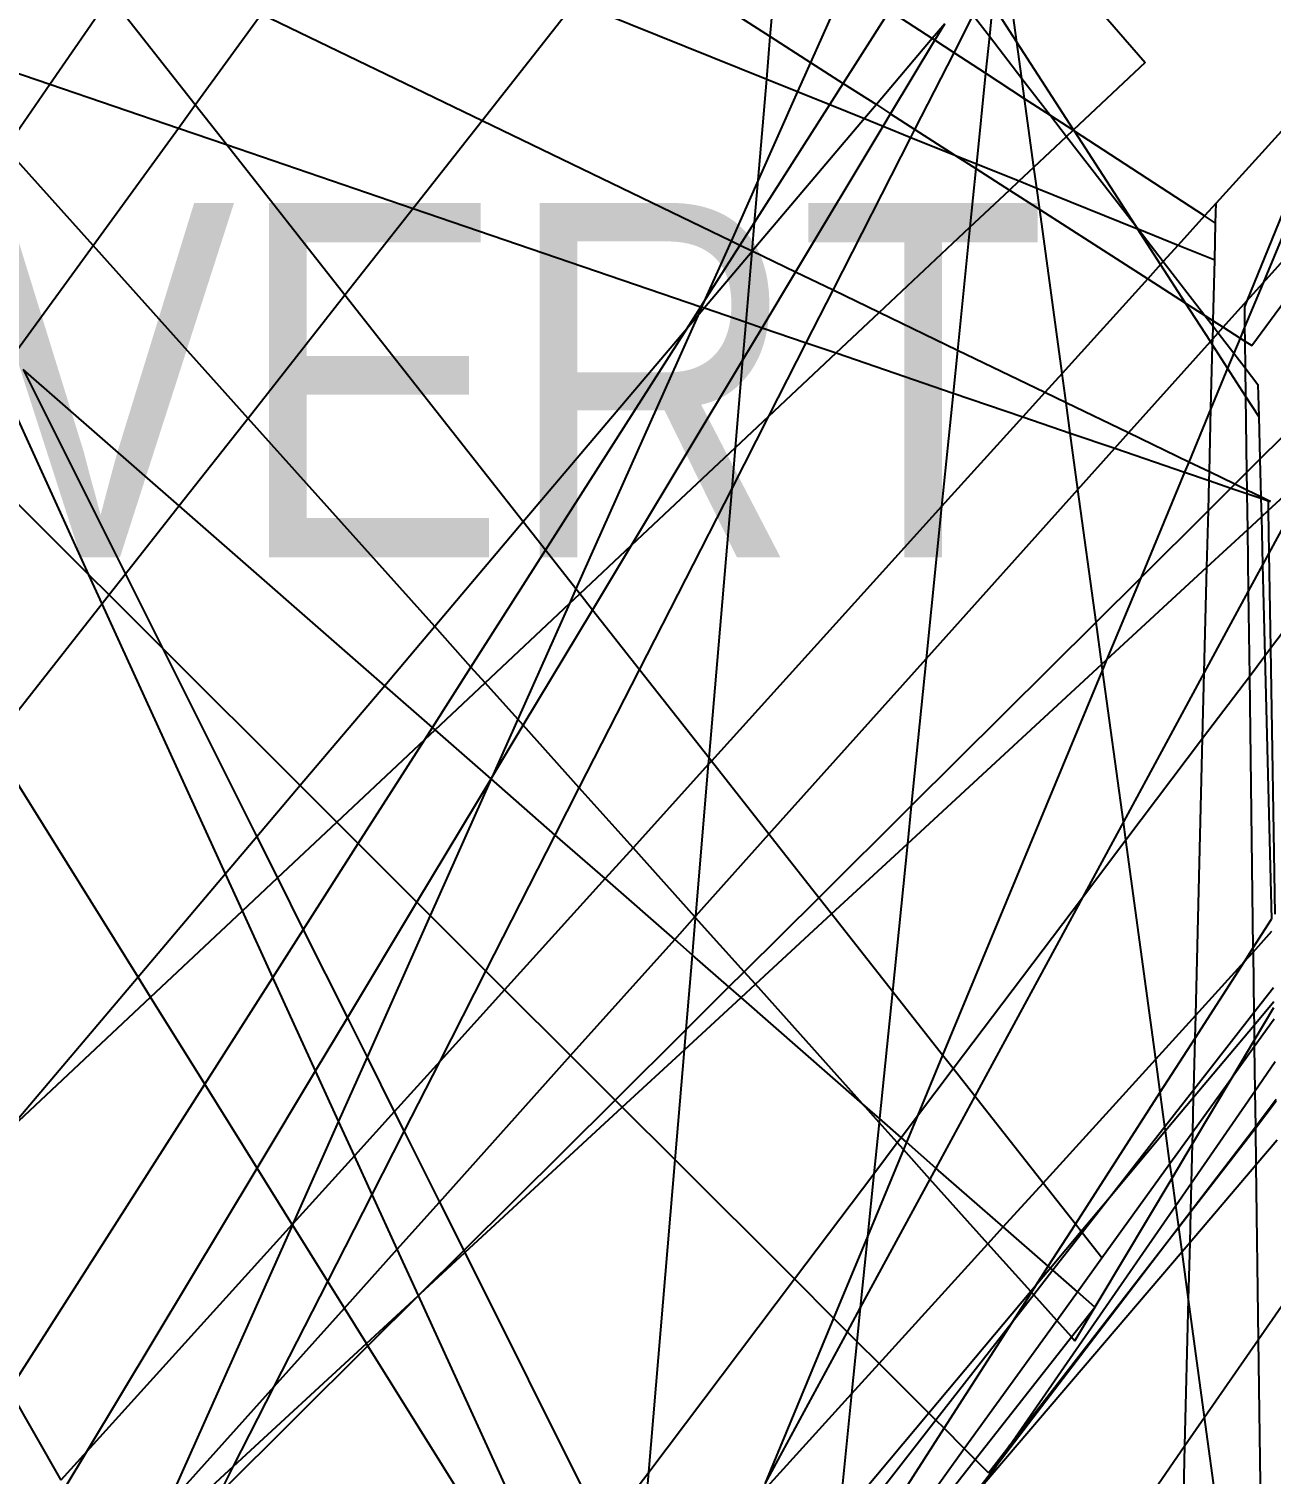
# Model space of a CAD drawing. Header units: metres. Extents: x 0 to 1324930, y 0 to 1631912.
# Drawn here: x 253736.79 to 253741.53, y 1630704.57 to 1630710.08 of the extents above; entities that cross this region are included whole.
import ezdxf
from ezdxf.enums import TextEntityAlignment as Align

# ---------------------------------------------------------------- set-up
doc = ezdxf.new("R2010")
doc.units = ezdxf.units.M
doc.header["$MEASUREMENT"] = 0
doc.layers.add('limites_parcelles', color=7, linetype='Continuous')
doc.layers.add('numero_lot', color=7, linetype='Continuous')
doc.styles.add('Arial Narrow2', font='ARIALN.TTF', dxfattribs={"height": 1.352178})

msp = doc.modelspace()

# ---------------------------------------------------------------- linework, layer by layer
at = {"layer": 'limites_parcelles'}
for p, q in [((253739.61497, 1630710.05492), (253739.6467, 1630710.42949)), ((253739.05229, 1630710.41596), (253739.61497, 1630710.05492)), ((253740.55617, 1630710.034), (253740.50994, 1630710.37254)), ((253740.6973, 1630710.35744), (253741.04548, 1630709.95573)), ((253739.90505, 1630710.26123), (253739.76898, 1630709.95609)), ((253736.86515, 1630709.87374), (253737.09528, 1630710.20775)), ((253737.42062, 1630709.79412), (253737.09528, 1630710.20775)), ((253738.87189, 1630710.18669), (253738.51511, 1630709.73325)), ((253738.87189, 1630710.18669), (253739.60121, 1630709.89252)), ((253739.89359, 1630709.87614), (253740.07056, 1630710.15344)), ((253740.23331, 1630710.04744), (253740.07056, 1630710.15344)), ((253740.46341, 1630710.17755), (253740.45109, 1630710.05624)), ((253740.55617, 1630710.034), (253740.46341, 1630710.17755)), ((253737.42062, 1630709.79412), (253737.67221, 1630710.14013)), ((253738.51511, 1630709.73325), (253737.67221, 1630710.14013)), ((253740.28104, 1630710.10385), (253740.23331, 1630710.04744)), ((253740.24325, 1630710.04097), (253740.28104, 1630710.10385)), ((253740.31654, 1630709.99323), (253740.38941, 1630710.13616)), ((253740.38941, 1630710.13616), (253740.45109, 1630710.05624)), ((253736.307, 1630710.06459), (253736.86515, 1630709.87374)), ((253739.60121, 1630709.89252), (253739.61497, 1630710.05492)), ((253739.61497, 1630710.05492), (253739.76898, 1630709.95609)), ((253740.23331, 1630710.04744), (253740.01981, 1630709.79515)), ((253740.07443, 1630709.7601), (253740.24325, 1630710.04097)), ((253740.24325, 1630710.04097), (253740.23331, 1630710.04744)), ((253740.31654, 1630709.99323), (253740.24325, 1630710.04097)), ((253740.45109, 1630710.05624), (253740.43675, 1630709.91494)), ((253740.45109, 1630710.05624), (253740.57508, 1630709.89559)), ((253741.88001, 1630710.04183), (253741.4958, 1630709.11568)), ((253740.16729, 1630709.70051), (253740.31654, 1630709.99323)), ((253740.43675, 1630709.91494), (253740.31654, 1630709.99323)), ((253740.57508, 1630709.89559), (253740.55617, 1630710.034)), ((253740.77249, 1630709.69926), (253740.55617, 1630710.034)), ((253739.76898, 1630709.95609), (253739.71938, 1630709.84485)), ((253739.76898, 1630709.95609), (253739.89359, 1630709.87614)), ((253741.04548, 1630709.95573), (253740.77249, 1630709.69926)), ((253741.80342, 1630709.95718), (253741.31645, 1630709.41897)), ((253741.80342, 1630709.95718), (253741.43392, 1630709.04663)), ((253741.45233, 1630708.87596), (253742.23289, 1630709.93828)), ((253741.4958, 1630709.11568), (253742.23289, 1630709.93828)), ((253736.69697, 1630709.62965), (253736.86515, 1630709.87374)), ((253736.86515, 1630709.87374), (253737.35638, 1630709.70578)), ((253739.56851, 1630709.50653), (253739.60121, 1630709.89252)), ((253739.60121, 1630709.89252), (253739.71938, 1630709.84485)), ((253739.84206, 1630709.79537), (253739.89359, 1630709.87614)), ((253739.89359, 1630709.87614), (253740.01981, 1630709.79515)), ((253740.43675, 1630709.91494), (253740.4017, 1630709.56965)), ((253740.58568, 1630709.81795), (253740.43675, 1630709.91494)), ((253740.58568, 1630709.81795), (253740.57508, 1630709.89559)), ((253740.57508, 1630709.89559), (253740.68484, 1630709.75336)), ((253739.71938, 1630709.84485), (253739.56851, 1630709.50653)), ((253739.71938, 1630709.84485), (253739.84206, 1630709.79537)), ((253740.62129, 1630709.55721), (253740.58568, 1630709.81795)), ((253740.68484, 1630709.75336), (253740.58568, 1630709.81795)), ((253737.35638, 1630709.70578), (253737.42062, 1630709.79412)), ((253737.5393, 1630709.64323), (253737.42062, 1630709.79412)), ((253739.55485, 1630709.34531), (253739.84206, 1630709.79537)), ((253739.84206, 1630709.79537), (253739.97471, 1630709.74187)), ((253740.01981, 1630709.79515), (253739.97471, 1630709.74187)), ((253740.01981, 1630709.79515), (253740.07443, 1630709.7601)), ((253740.04616, 1630709.71305), (253740.07443, 1630709.7601)), ((253740.07443, 1630709.7601), (253740.16729, 1630709.70051)), ((253737.03052, 1630709.25762), (253737.35638, 1630709.70578)), ((253737.35638, 1630709.70578), (253737.5393, 1630709.64323)), ((253738.51511, 1630709.73325), (253738.25243, 1630709.3994)), ((253739.46512, 1630709.27467), (253738.51511, 1630709.73325)), ((253739.97471, 1630709.74187), (253739.54622, 1630709.23552)), ((253739.71127, 1630709.15586), (253740.04616, 1630709.71305)), ((253739.97471, 1630709.74187), (253740.04616, 1630709.71305)), ((253740.04616, 1630709.71305), (253740.15193, 1630709.67039)), ((253740.68484, 1630709.75336), (253740.74589, 1630709.67427)), ((253740.77062, 1630709.6975), (253740.68484, 1630709.75336)), ((253739.85437, 1630709.08678), (253740.15193, 1630709.67039)), ((253740.15193, 1630709.67039), (253740.16729, 1630709.70051)), ((253740.15193, 1630709.67039), (253740.31972, 1630709.60271)), ((253740.16729, 1630709.70051), (253740.31972, 1630709.60271)), ((253740.62129, 1630709.55721), (253740.74589, 1630709.67427)), ((253740.74589, 1630709.67427), (253740.77062, 1630709.6975)), ((253740.74589, 1630709.67427), (253741.00871, 1630709.33372)), ((253740.77062, 1630709.6975), (253740.77249, 1630709.69926)), ((253740.77582, 1630709.69411), (253740.77062, 1630709.6975)), ((253740.77582, 1630709.69411), (253740.77249, 1630709.69926)), ((253741.00871, 1630709.33372), (253740.77582, 1630709.69411)), ((253741.27263, 1630709.37055), (253740.77582, 1630709.69411)), ((253737.03052, 1630709.25762), (253736.69697, 1630709.62965)), ((253737.99172, 1630709.06805), (253737.5393, 1630709.64323)), ((253737.5393, 1630709.64323), (253738.25243, 1630709.3994)), ((253740.31972, 1630709.60271), (253740.39983, 1630709.5513)), ((253740.31972, 1630709.60271), (253740.4017, 1630709.56965)), ((253740.39983, 1630709.5513), (253740.37715, 1630709.32786)), ((253740.4017, 1630709.56965), (253740.39983, 1630709.5513)), ((253740.39983, 1630709.5513), (253740.52768, 1630709.46927)), ((253740.4017, 1630709.56965), (253740.56458, 1630709.50394)), ((253740.56458, 1630709.50394), (253740.62129, 1630709.55721)), ((253740.63229, 1630709.47663), (253740.62129, 1630709.55721)), ((253739.56851, 1630709.50653), (253739.46512, 1630709.27467)), ((253739.55485, 1630709.34531), (253739.56851, 1630709.50653)), ((253740.52768, 1630709.46927), (253740.56458, 1630709.50394)), ((253740.56458, 1630709.50394), (253740.63229, 1630709.47663)), ((253740.37715, 1630709.32786), (253740.52768, 1630709.46927)), ((253740.52768, 1630709.46927), (253740.64344, 1630709.39499)), ((253740.64344, 1630709.39499), (253740.63229, 1630709.47663)), ((253740.63229, 1630709.47663), (253741.0165, 1630709.32166)), ((253741.52419, 1630707.72064), (253742.85403, 1630709.48185)), ((253738.25243, 1630709.3994), (253737.99172, 1630709.06805)), ((253738.25243, 1630709.3994), (253739.34991, 1630709.02415)), ((253740.72886, 1630708.76956), (253740.64344, 1630709.39499)), ((253740.64344, 1630709.39499), (253741.05551, 1630709.13058)), ((253741.31645, 1630709.41897), (253741.27263, 1630709.37055)), ((253741.31455, 1630709.34325), (253741.31645, 1630709.41897)), ((253739.49926, 1630709.25819), (253739.55485, 1630709.34531)), ((253739.54558, 1630709.23584), (253739.55485, 1630709.34531)), ((253740.03019, 1630709.00191), (253740.37715, 1630709.32786)), ((253740.37715, 1630709.32786), (253740.3294, 1630708.85748)), ((253741.0165, 1630709.32166), (253741.00871, 1630709.33372)), ((253741.00871, 1630709.33372), (253741.0187, 1630709.32078)), ((253741.10479, 1630709.18505), (253741.0165, 1630709.32166)), ((253741.0165, 1630709.32166), (253741.0187, 1630709.32078)), ((253741.0187, 1630709.32078), (253741.11487, 1630709.19618)), ((253741.0187, 1630709.32078), (253741.17175, 1630709.25905)), ((253741.27263, 1630709.37055), (253741.17175, 1630709.25905)), ((253741.31455, 1630709.34325), (253741.27263, 1630709.37055)), ((253741.31103, 1630709.20287), (253741.31455, 1630709.34325)), ((253739.46512, 1630709.27467), (253739.36151, 1630709.04234)), ((253739.49926, 1630709.25819), (253739.46512, 1630709.27467)), ((253736.73213, 1630708.84724), (253737.03052, 1630709.25762)), ((253737.6219, 1630708.59804), (253737.03052, 1630709.25762)), ((253739.36151, 1630709.04234), (253739.49926, 1630709.25819)), ((253739.54548, 1630709.23464), (253739.36343, 1630709.01952)), ((253739.54558, 1630709.23584), (253739.49926, 1630709.25819)), ((253739.52264, 1630708.96508), (253739.54548, 1630709.23464)), ((253739.54548, 1630709.23464), (253739.54558, 1630709.23584)), ((253739.54622, 1630709.23552), (253739.54548, 1630709.23464)), ((253739.54622, 1630709.23552), (253739.54558, 1630709.23584)), ((253739.71127, 1630709.15586), (253739.54622, 1630709.23552)), ((253741.17175, 1630709.25905), (253741.11487, 1630709.19618)), ((253741.17175, 1630709.25905), (253741.31103, 1630709.20287)), ((253739.584, 1630708.94411), (253739.71127, 1630709.15586)), ((253739.85437, 1630709.08678), (253739.71127, 1630709.15586)), ((253741.10479, 1630709.18505), (253741.05551, 1630709.13058)), ((253741.11487, 1630709.19618), (253741.10479, 1630709.18505)), ((253741.19983, 1630709.03799), (253741.10479, 1630709.18505)), ((253741.11487, 1630709.19618), (253741.27338, 1630708.99079)), ((253741.30519, 1630708.97038), (253741.31103, 1630709.20287)), ((253741.05551, 1630709.13058), (253740.72886, 1630708.76956)), ((253741.05551, 1630709.13058), (253741.19983, 1630709.03799)), ((253741.4958, 1630709.11568), (253741.4255, 1630708.94622)), ((253741.43392, 1630709.04663), (253741.4958, 1630709.11568)), ((253737.99172, 1630709.06805), (253737.6219, 1630708.59804)), ((253738.67229, 1630708.20279), (253737.99172, 1630709.06805)), ((253739.34991, 1630709.02415), (253739.36151, 1630709.04234)), ((253739.36151, 1630709.04234), (253739.35294, 1630709.02311)), ((253739.75229, 1630708.88656), (253739.85437, 1630709.08678)), ((253740.03019, 1630709.00191), (253739.85437, 1630709.08678)), ((253741.34355, 1630708.94577), (253741.43392, 1630709.04663)), ((253741.43392, 1630709.04663), (253741.42446, 1630709.02332)), ((253739.33787, 1630708.98931), (253738.87322, 1630707.94733)), ((253739.29642, 1630708.94033), (253739.34991, 1630709.02415)), ((253739.33787, 1630708.98931), (253739.29642, 1630708.94033)), ((253739.35294, 1630709.02311), (253739.33787, 1630708.98931)), ((253739.36343, 1630709.01952), (253739.33787, 1630708.98931)), ((253739.34991, 1630709.02415), (253739.35294, 1630709.02311)), ((253739.35294, 1630709.02311), (253739.36343, 1630709.01952)), ((253739.36343, 1630709.01952), (253739.52264, 1630708.96508)), ((253739.86602, 1630708.84767), (253740.03019, 1630709.00191)), ((253740.3294, 1630708.85748), (253740.03019, 1630709.00191)), ((253741.29467, 1630708.89122), (253741.19983, 1630709.03799)), ((253741.19983, 1630709.03799), (253741.27338, 1630708.99079)), ((253741.27338, 1630708.99079), (253741.30468, 1630708.95023)), ((253741.27338, 1630708.99079), (253741.30519, 1630708.97038)), ((253741.42446, 1630709.02332), (253741.4255, 1630708.94622)), ((253739.29642, 1630708.94033), (253738.67229, 1630708.20279)), ((253738.75702, 1630708.09506), (253739.29642, 1630708.94033)), ((253739.51051, 1630708.82183), (253739.52264, 1630708.96508)), ((253739.51051, 1630708.82183), (253739.584, 1630708.94411)), ((253739.52264, 1630708.96508), (253739.584, 1630708.94411)), ((253739.584, 1630708.94411), (253739.75229, 1630708.88656)), ((253741.30345, 1630708.90102), (253741.30468, 1630708.95023)), ((253741.30468, 1630708.95023), (253741.30519, 1630708.97038)), ((253741.30468, 1630708.95023), (253741.32452, 1630708.92453)), ((253741.30519, 1630708.97038), (253741.34355, 1630708.94577)), ((253741.32452, 1630708.92453), (253741.34355, 1630708.94577)), ((253741.34355, 1630708.94577), (253741.40812, 1630708.90433)), ((253741.4255, 1630708.94622), (253741.40812, 1630708.90433)), ((253741.4255, 1630708.94622), (253741.42621, 1630708.89272)), ((253741.48361, 1630708.44191), (253741.9776, 1630708.93274)), ((253739.60966, 1630708.60684), (253739.75229, 1630708.88656)), ((253739.75229, 1630708.88656), (253739.86602, 1630708.84767)), ((253740.98212, 1630708.54241), (253741.29467, 1630708.89122)), ((253741.29467, 1630708.89122), (253741.30345, 1630708.90102)), ((253741.30288, 1630708.87851), (253741.29467, 1630708.89122)), ((253741.2968, 1630708.63599), (253741.30288, 1630708.87851)), ((253741.30288, 1630708.87851), (253741.30345, 1630708.90102)), ((253741.36045, 1630708.78943), (253741.30288, 1630708.87851)), ((253741.30345, 1630708.90102), (253741.32452, 1630708.92453)), ((253741.32452, 1630708.92453), (253741.38434, 1630708.84701)), ((253741.40812, 1630708.90433), (253741.38434, 1630708.84701)), ((253741.40812, 1630708.90433), (253741.42621, 1630708.89272)), ((253741.42621, 1630708.89272), (253741.42757, 1630708.791)), ((253741.42621, 1630708.89272), (253741.45233, 1630708.87596)), ((253739.08509, 1630708.11403), (253739.51051, 1630708.82183)), ((253739.48214, 1630708.48704), (253739.51051, 1630708.82183)), ((253739.60966, 1630708.60684), (253739.86602, 1630708.84767)), ((253739.86602, 1630708.84767), (253740.31289, 1630708.69488)), ((253740.3294, 1630708.85748), (253740.31289, 1630708.69488)), ((253740.6628, 1630708.69655), (253740.3294, 1630708.85748)), ((253741.38434, 1630708.84701), (253741.36045, 1630708.78943)), ((253741.38434, 1630708.84701), (253741.42757, 1630708.791)), ((253736.76328, 1630708.78498), (253737.15413, 1630708.00354)), ((253737.35899, 1630708.26389), (253736.76328, 1630708.78498)), ((253740.72886, 1630708.76956), (253740.6628, 1630708.69655)), ((253740.74419, 1630708.65726), (253740.72886, 1630708.76956)), ((253741.36045, 1630708.78943), (253741.2968, 1630708.63599)), ((253741.42901, 1630708.68333), (253741.36045, 1630708.78943)), ((253741.42757, 1630708.791), (253741.42901, 1630708.68333)), ((253741.42757, 1630708.791), (253741.47629, 1630708.72788)), ((253737.01402, 1630708.00168), (253736.66781, 1630708.75878)), ((253741.47629, 1630708.72788), (253741.47943, 1630708.60532)), ((253740.31289, 1630708.69488), (253740.26886, 1630708.26116)), ((253740.31289, 1630708.69488), (253740.57897, 1630708.6039)), ((253740.6628, 1630708.69655), (253740.57897, 1630708.6039)), ((253740.74419, 1630708.65726), (253740.6628, 1630708.69655)), ((253740.75993, 1630708.54203), (253740.74419, 1630708.65726)), ((253740.98212, 1630708.54241), (253740.74419, 1630708.65726)), ((253741.42901, 1630708.68333), (253741.43292, 1630708.39154)), ((253741.47943, 1630708.60532), (253741.42901, 1630708.68333)), ((253739.46891, 1630708.33077), (253739.60966, 1630708.60684)), ((253739.48214, 1630708.48704), (253739.60966, 1630708.60684)), ((253740.57897, 1630708.6039), (253740.26886, 1630708.26116)), ((253740.57897, 1630708.6039), (253740.75993, 1630708.54203)), ((253741.2968, 1630708.63599), (253741.21195, 1630708.43147)), ((253741.29071, 1630708.39345), (253741.2968, 1630708.63599)), ((253741.47943, 1630708.60532), (253741.48361, 1630708.44191)), ((253737.6219, 1630708.59804), (253737.35899, 1630708.26389)), ((253738.33434, 1630707.80345), (253737.6219, 1630708.59804)), ((253737.01402, 1630708.00168), (253736.49438, 1630708.52026)), ((253740.78927, 1630708.32719), (253740.75993, 1630708.54203)), ((253740.75993, 1630708.54203), (253740.92975, 1630708.48396)), ((253740.92975, 1630708.48396), (253740.98212, 1630708.54241)), ((253741.21195, 1630708.43147), (253740.98212, 1630708.54241)), ((253739.08509, 1630708.11403), (253739.48214, 1630708.48704)), ((253739.46891, 1630708.33077), (253739.48214, 1630708.48704)), ((253740.78927, 1630708.32719), (253740.92975, 1630708.48396)), ((253740.92975, 1630708.48396), (253741.19597, 1630708.39294)), ((253741.43292, 1630708.39154), (253741.48361, 1630708.44191)), ((253741.48361, 1630708.44191), (253741.48728, 1630708.29856)), ((253741.19597, 1630708.39294), (253741.02881, 1630707.99002)), ((253741.21195, 1630708.43147), (253741.19597, 1630708.39294)), ((253741.19597, 1630708.39294), (253741.28989, 1630708.36082)), ((253741.29071, 1630708.39345), (253741.21195, 1630708.43147)), ((253741.28989, 1630708.36082), (253741.29071, 1630708.39345)), ((253741.38771, 1630708.34662), (253741.29071, 1630708.39345)), ((253741.38771, 1630708.34662), (253741.43292, 1630708.39154)), ((253741.43292, 1630708.39154), (253741.43382, 1630708.32437)), ((253741.51544, 1630708.24596), (253741.69588, 1630708.41256)), ((253741.69588, 1630708.41256), (253741.51813, 1630708.08435)), ((253739.11602, 1630707.63865), (253739.46891, 1630708.33077)), ((253739.38166, 1630707.30092), (253739.46891, 1630708.33077)), ((253740.20993, 1630707.68064), (253740.78927, 1630708.32719)), ((253740.85844, 1630707.82073), (253740.78927, 1630708.32719)), ((253741.28702, 1630708.24657), (253741.28989, 1630708.36082)), ((253741.28702, 1630708.24657), (253741.3733, 1630708.3323)), ((253741.28989, 1630708.36082), (253741.3733, 1630708.3323)), ((253741.3733, 1630708.3323), (253741.38771, 1630708.34662)), ((253741.3733, 1630708.3323), (253741.43399, 1630708.31155)), ((253741.43382, 1630708.32437), (253741.38771, 1630708.34662)), ((253741.43382, 1630708.32437), (253741.43399, 1630708.31155)), ((253741.48728, 1630708.29856), (253741.43382, 1630708.32437)), ((253741.43399, 1630708.31155), (253741.43585, 1630708.17248)), ((253741.43399, 1630708.31155), (253741.48741, 1630708.29328)), ((253741.48728, 1630708.29856), (253741.48741, 1630708.29328)), ((253741.51478, 1630708.28529), (253741.48728, 1630708.29856)), ((253741.48741, 1630708.29328), (253741.48924, 1630708.22178)), ((253741.48741, 1630708.29328), (253741.5148, 1630708.28392)), ((253741.51478, 1630708.28529), (253741.5148, 1630708.28392)), ((253741.52445, 1630708.28062), (253741.51478, 1630708.28529)), ((253741.5148, 1630708.28392), (253741.52445, 1630708.28062)), ((253741.5148, 1630708.28392), (253741.51544, 1630708.24596)), ((253737.35899, 1630708.26389), (253737.15413, 1630708.00354)), ((253738.14337, 1630707.57778), (253737.35899, 1630708.26389)), ((253740.26886, 1630708.26116), (253739.3902, 1630707.29006)), ((253740.26886, 1630708.26116), (253740.20993, 1630707.68064)), ((253741.02881, 1630707.99002), (253741.28702, 1630708.24657)), ((253741.28159, 1630708.03005), (253741.28702, 1630708.24657)), ((253741.43585, 1630708.17248), (253741.48924, 1630708.22178)), ((253741.48924, 1630708.22178), (253741.51544, 1630708.24596)), ((253741.48924, 1630708.22178), (253741.4939, 1630708.03962)), ((253741.51544, 1630708.24596), (253741.51813, 1630708.08435)), ((253738.67229, 1630708.20279), (253738.33434, 1630707.80345)), ((253738.75702, 1630708.09506), (253738.67229, 1630708.20279)), ((253741.28159, 1630708.03005), (253741.43585, 1630708.17248)), ((253741.43585, 1630708.17248), (253741.43898, 1630707.93821)), ((253738.88785, 1630707.92873), (253739.08509, 1630708.11403)), ((253738.93653, 1630707.86684), (253739.08509, 1630708.11403)), ((253738.47256, 1630707.6493), (253738.75702, 1630708.09506)), ((253738.87322, 1630707.94733), (253738.75702, 1630708.09506)), ((253741.51813, 1630708.08435), (253741.4939, 1630708.03962)), ((253741.51813, 1630708.08435), (253741.52419, 1630707.72064)), ((253737.06498, 1630707.89023), (253737.01402, 1630708.00168)), ((253737.09169, 1630707.92417), (253737.01402, 1630708.00168)), ((253737.15413, 1630708.00354), (253737.09169, 1630707.92417)), ((253737.15413, 1630708.00354), (253737.29562, 1630707.72066)), ((253740.89882, 1630707.67666), (253741.28159, 1630708.03005)), ((253741.27152, 1630707.62899), (253741.28159, 1630708.03005)), ((253741.4939, 1630708.03962), (253741.43898, 1630707.93821)), ((253741.4939, 1630708.03962), (253741.50279, 1630707.6923)), ((253738.87322, 1630707.94733), (253738.84839, 1630707.89165)), ((253738.88785, 1630707.92873), (253738.87322, 1630707.94733)), ((253740.85844, 1630707.82073), (253741.02881, 1630707.99002)), ((253741.02881, 1630707.99002), (253740.89882, 1630707.67666)), ((253737.06498, 1630707.89023), (253736.64616, 1630707.35794)), ((253737.09169, 1630707.92417), (253737.06498, 1630707.89023)), ((253737.53605, 1630706.86011), (253737.06498, 1630707.89023)), ((253737.29562, 1630707.72066), (253737.09169, 1630707.92417)), ((253738.52644, 1630707.5892), (253738.84839, 1630707.89165)), ((253738.84839, 1630707.89165), (253738.65138, 1630707.44985)), ((253738.84839, 1630707.89165), (253738.88785, 1630707.92873)), ((253738.93653, 1630707.86684), (253738.88785, 1630707.92873)), ((253741.43898, 1630707.93821), (253741.27152, 1630707.62899)), ((253741.43898, 1630707.93821), (253741.44333, 1630707.61354)), ((253738.67205, 1630707.4268), (253738.93653, 1630707.86684)), ((253739.11602, 1630707.63865), (253738.93653, 1630707.86684)), ((253738.33434, 1630707.80345), (253738.14337, 1630707.57778)), ((253738.47256, 1630707.6493), (253738.33434, 1630707.80345)), ((253740.15299, 1630707.11978), (253740.85844, 1630707.82073)), ((253740.88043, 1630707.65968), (253740.85844, 1630707.82073)), ((253737.29562, 1630707.72066), (253737.65546, 1630707.00122)), ((253737.82078, 1630707.19657), (253737.29562, 1630707.72066)), ((253741.50279, 1630707.6923), (253741.52419, 1630707.72064)), ((253741.52419, 1630707.72064), (253741.5411, 1630706.70625)), ((253739.60979, 1630707.01088), (253740.20993, 1630707.68064)), ((253740.20993, 1630707.68064), (253740.15299, 1630707.11978)), ((253740.88043, 1630707.65968), (253740.89882, 1630707.67666)), ((253740.89882, 1630707.67666), (253740.88324, 1630707.63911)), ((253741.44333, 1630707.61354), (253741.50279, 1630707.6923)), ((253741.50279, 1630707.6923), (253741.52853, 1630706.68673)), ((253738.32534, 1630707.4186), (253738.47256, 1630707.6493)), ((253738.52644, 1630707.5892), (253738.47256, 1630707.6493)), ((253738.88621, 1630707.18794), (253739.11602, 1630707.63865)), ((253739.38166, 1630707.30092), (253739.11602, 1630707.63865)), ((253740.13824, 1630706.97444), (253740.88043, 1630707.65968)), ((253740.88324, 1630707.63911), (253740.27288, 1630706.16784)), ((253740.88324, 1630707.63911), (253740.88043, 1630707.65968)), ((253740.96254, 1630707.05847), (253740.88324, 1630707.63911)), ((253741.27152, 1630707.62899), (253740.96254, 1630707.05847)), ((253741.26521, 1630707.37764), (253741.27152, 1630707.62899)), ((253741.26521, 1630707.37764), (253741.44333, 1630707.61354)), ((253741.44333, 1630707.61354), (253741.45721, 1630706.57593)), ((253738.14337, 1630707.57778), (253737.82078, 1630707.19657)), ((253738.32534, 1630707.4186), (253738.14337, 1630707.57778)), ((253738.33545, 1630707.40976), (253738.52644, 1630707.5892)), ((253738.65138, 1630707.44985), (253738.52644, 1630707.5892)), ((253738.65138, 1630707.44985), (253738.55212, 1630707.22726)), ((253738.67205, 1630707.4268), (253738.65138, 1630707.44985)), ((253738.29613, 1630707.37282), (253738.32534, 1630707.4186)), ((253738.29613, 1630707.37282), (253738.33545, 1630707.40976)), ((253738.33545, 1630707.40976), (253738.32534, 1630707.4186)), ((253738.54935, 1630707.22266), (253738.33545, 1630707.40976)), ((253738.55212, 1630707.22726), (253738.67205, 1630707.4268)), ((253738.88621, 1630707.18794), (253738.67205, 1630707.4268)), ((253737.20238, 1630706.46582), (253736.64616, 1630707.35794)), ((253737.9603, 1630707.05733), (253738.29613, 1630707.37282)), ((253738.04247, 1630706.97533), (253738.29613, 1630707.37282)), ((253740.97198, 1630706.98931), (253741.26521, 1630707.37764)), ((253741.23867, 1630706.32067), (253741.26521, 1630707.37764)), ((253739.37976, 1630707.27852), (253739.09107, 1630706.95945)), ((253739.3307, 1630706.69942), (253739.37976, 1630707.27852)), ((253739.37976, 1630707.27852), (253739.38166, 1630707.30092)), ((253739.3902, 1630707.29006), (253739.37976, 1630707.27852)), ((253739.3902, 1630707.29006), (253739.38166, 1630707.30092)), ((253739.60979, 1630707.01088), (253739.3902, 1630707.29006)), ((253738.26639, 1630706.75186), (253738.54935, 1630707.22266)), ((253738.54987, 1630707.22221), (253738.31742, 1630706.70094)), ((253738.54935, 1630707.22266), (253738.55212, 1630707.22726)), ((253738.54987, 1630707.22221), (253738.54935, 1630707.22266)), ((253738.55212, 1630707.22726), (253738.54987, 1630707.22221)), ((253738.79456, 1630707.00817), (253738.54987, 1630707.22221)), ((253737.82078, 1630707.19657), (253737.65546, 1630707.00122)), ((253737.9603, 1630707.05733), (253737.82078, 1630707.19657)), ((253738.79456, 1630707.00817), (253738.88621, 1630707.18794)), ((253739.09107, 1630706.95945), (253738.88621, 1630707.18794)), ((253739.8, 1630706.76905), (253740.15299, 1630707.11978)), ((253740.15299, 1630707.11978), (253740.13824, 1630706.97444)), ((253737.73382, 1630706.84456), (253737.9603, 1630707.05733)), ((253738.04247, 1630706.97533), (253737.9603, 1630707.05733)), ((253740.96254, 1630707.05847), (253740.8061, 1630706.76961)), ((253740.97198, 1630706.98931), (253740.96254, 1630707.05847)), ((253738.52983, 1630706.48896), (253738.79456, 1630707.00817)), ((253738.98468, 1630706.84187), (253738.79456, 1630707.00817)), ((253739.3307, 1630706.69942), (253739.60979, 1630707.01088)), ((253739.8, 1630706.76905), (253739.60979, 1630707.01088)), ((253737.65546, 1630707.00122), (253737.53605, 1630706.86011)), ((253737.65546, 1630707.00122), (253737.73382, 1630706.84456)), ((253737.83277, 1630706.64672), (253738.04247, 1630706.97533)), ((253738.26639, 1630706.75186), (253738.04247, 1630706.97533)), ((253739.09107, 1630706.95945), (253738.98468, 1630706.84187)), ((253739.32746, 1630706.6958), (253739.09107, 1630706.95945)), ((253739.84871, 1630706.70713), (253740.13824, 1630706.97444)), ((253740.13824, 1630706.97444), (253740.0811, 1630706.41167)), ((253740.8061, 1630706.76961), (253740.97198, 1630706.98931)), ((253741.08621, 1630706.15293), (253740.97198, 1630706.98931)), ((253737.53605, 1630706.86011), (253737.20238, 1630706.46582)), ((253737.60045, 1630706.71926), (253737.53605, 1630706.86011)), ((253737.60045, 1630706.71926), (253737.73382, 1630706.84456)), ((253737.73382, 1630706.84456), (253737.83277, 1630706.64672)), ((253738.98468, 1630706.84187), (253738.60106, 1630706.41788)), ((253739.25022, 1630706.6096), (253738.98468, 1630706.84187)), ((253738.00102, 1630706.31033), (253738.26639, 1630706.75186)), ((253738.31742, 1630706.70094), (253738.26639, 1630706.75186)), ((253739.51537, 1630706.48623), (253739.8, 1630706.76905)), ((253739.84871, 1630706.70713), (253739.8, 1630706.76905)), ((253740.31311, 1630706.11671), (253740.8061, 1630706.76961)), ((253740.8061, 1630706.76961), (253740.39566, 1630706.01175)), ((253737.24977, 1630706.38982), (253737.60045, 1630706.71926)), ((253737.71676, 1630706.46492), (253737.60045, 1630706.71926)), ((253738.31742, 1630706.70094), (253738.07621, 1630706.16001)), ((253738.52983, 1630706.48896), (253738.31742, 1630706.70094)), ((253739.25022, 1630706.6096), (253739.32746, 1630706.6958)), ((253739.31807, 1630706.55025), (253739.33015, 1630706.69281)), ((253739.32746, 1630706.6958), (253739.3307, 1630706.69942)), ((253739.33015, 1630706.69281), (253739.32746, 1630706.6958)), ((253739.33015, 1630706.69281), (253739.3307, 1630706.69942)), ((253739.51537, 1630706.48623), (253739.33015, 1630706.69281)), ((253739.55798, 1630706.4387), (253739.84871, 1630706.70713)), ((253740.0811, 1630706.41167), (253739.84871, 1630706.70713)), ((253741.45721, 1630706.57593), (253741.52853, 1630706.68673)), ((253737.71676, 1630706.46492), (253737.83277, 1630706.64672)), ((253737.83277, 1630706.64672), (253738.00102, 1630706.31033)), ((253741.4574, 1630706.56129), (253741.5297, 1630706.64083)), ((253738.85307, 1630706.16638), (253739.25022, 1630706.6096)), ((253739.31807, 1630706.55025), (253739.25022, 1630706.6096)), ((253741.42444, 1630706.52503), (253741.45721, 1630706.57593)), ((253741.42444, 1630706.52503), (253741.4574, 1630706.56129)), ((253741.45721, 1630706.57593), (253741.4574, 1630706.56129)), ((253741.4574, 1630706.56129), (253741.4605, 1630706.32942)), ((253739.29401, 1630706.26629), (253739.31807, 1630706.55025)), ((253739.45726, 1630706.42849), (253739.31807, 1630706.55025)), ((253741.23647, 1630706.23304), (253741.42444, 1630706.52503)), ((253741.23867, 1630706.32067), (253741.42444, 1630706.52503)), ((253737.20238, 1630706.46582), (253736.70484, 1630705.87788)), ((253737.24977, 1630706.38982), (253737.20238, 1630706.46582)), ((253737.45687, 1630706.05766), (253737.71676, 1630706.46492)), ((253737.87973, 1630706.10853), (253737.71676, 1630706.46492)), ((253738.35484, 1630706.14576), (253738.52983, 1630706.48896)), ((253738.60106, 1630706.41788), (253738.52983, 1630706.48896)), ((253739.45726, 1630706.42849), (253739.51537, 1630706.48623)), ((253739.55798, 1630706.4387), (253739.51537, 1630706.48623)), ((253738.60106, 1630706.41788), (253738.35484, 1630706.14576)), ((253738.85307, 1630706.16638), (253738.60106, 1630706.41788)), ((253739.29401, 1630706.26629), (253739.45726, 1630706.42849)), ((253739.5033, 1630706.38822), (253739.45726, 1630706.42849)), ((253739.5033, 1630706.38822), (253739.55798, 1630706.4387)), ((253739.9666, 1630705.98296), (253739.55798, 1630706.4387)), ((253740.0811, 1630706.41167), (253740.03179, 1630705.92594)), ((253740.27288, 1630706.16784), (253740.0811, 1630706.41167)), ((253741.53523, 1630706.4251), (253741.4605, 1630706.32942)), ((253736.70484, 1630705.87788), (253737.24977, 1630706.38982)), ((253737.45687, 1630706.05766), (253737.24977, 1630706.38982)), ((253739.28746, 1630706.18894), (253739.5033, 1630706.38822)), ((253739.9666, 1630705.98296), (253739.5033, 1630706.38822)), ((253741.53659, 1630706.37159), (253741.46114, 1630706.28162)), ((253741.46192, 1630706.2239), (253741.53715, 1630706.34988)), ((253737.87973, 1630706.10853), (253738.00102, 1630706.31033)), ((253738.00102, 1630706.31033), (253738.07621, 1630706.16001)), ((253741.08621, 1630706.15293), (253741.23867, 1630706.32067)), ((253741.4605, 1630706.32942), (253741.23153, 1630706.03621)), ((253741.23647, 1630706.23304), (253741.23867, 1630706.32067)), ((253741.4605, 1630706.32942), (253741.46114, 1630706.28162)), ((253741.46222, 1630706.20126), (253741.53826, 1630706.30666)), ((253739.0229, 1630705.9969), (253739.29401, 1630706.26629)), ((253739.28746, 1630706.18894), (253739.29401, 1630706.26629)), ((253741.10348, 1630706.02644), (253741.23647, 1630706.23304)), ((253741.46114, 1630706.28162), (253741.2308, 1630706.00695)), ((253741.23153, 1630706.03621), (253741.23647, 1630706.23304)), ((253741.46114, 1630706.28162), (253741.46192, 1630706.2239)), ((253739.05008, 1630705.96978), (253739.28746, 1630706.18894)), ((253739.25184, 1630705.76843), (253739.28746, 1630706.18894)), ((253741.3819, 1630706.08992), (253741.46192, 1630706.2239)), ((253741.3819, 1630706.08992), (253741.46222, 1630706.20126)), ((253741.46192, 1630706.2239), (253741.46222, 1630706.20126)), ((253741.46222, 1630706.20126), (253741.46449, 1630706.03114)), ((253738.07621, 1630706.16001), (253737.96758, 1630705.91642)), ((253738.07621, 1630706.16001), (253738.17999, 1630705.95252)), ((253738.35484, 1630706.14576), (253738.17999, 1630705.95252)), ((253738.21779, 1630705.87695), (253738.35484, 1630706.14576)), ((253738.35246, 1630705.60769), (253738.85307, 1630706.16638)), ((253739.0229, 1630705.9969), (253738.85307, 1630706.16638)), ((253740.27288, 1630706.16784), (253740.17675, 1630705.93612)), ((253740.31311, 1630706.11671), (253740.27288, 1630706.16784)), ((253740.65646, 1630705.68017), (253741.08621, 1630706.15293)), ((253741.10348, 1630706.02644), (253741.08621, 1630706.15293)), ((253741.46449, 1630706.03114), (253741.54243, 1630706.14375)), ((253737.65661, 1630705.7373), (253737.87973, 1630706.10853)), ((253737.96758, 1630705.91642), (253737.87973, 1630706.10853)), ((253740.17675, 1630705.93612), (253740.31311, 1630706.11671)), ((253740.39566, 1630706.01175), (253740.31311, 1630706.11671)), ((253741.22634, 1630705.82947), (253741.3819, 1630706.08992)), ((253741.22751, 1630705.87592), (253741.3819, 1630706.08992)), ((253736.71161, 1630704.8898), (253737.45687, 1630706.05766)), ((253737.65661, 1630705.7373), (253737.45687, 1630706.05766)), ((253740.39566, 1630706.01175), (253740.24716, 1630705.73755)), ((253740.65646, 1630705.68017), (253740.39566, 1630706.01175)), ((253740.77971, 1630705.52349), (253741.10348, 1630706.02644)), ((253741.12141, 1630705.89519), (253741.10348, 1630706.02644)), ((253741.23153, 1630706.03621), (253741.12141, 1630705.89519)), ((253741.22263, 1630705.68165), (253741.46449, 1630706.03114)), ((253741.2308, 1630706.00695), (253741.23153, 1630706.03621)), ((253741.46449, 1630706.03114), (253741.46631, 1630705.89534)), ((253738.44499, 1630705.42269), (253739.0229, 1630705.9969)), ((253738.44895, 1630705.41478), (253739.05008, 1630705.96978)), ((253739.05008, 1630705.96978), (253739.0229, 1630705.9969)), ((253739.25184, 1630705.76843), (253739.05008, 1630705.96978)), ((253740.03036, 1630705.91184), (253739.9666, 1630705.98296)), ((253740.03179, 1630705.92594), (253739.9666, 1630705.98296)), ((253741.2308, 1630706.00695), (253741.1236, 1630705.87912)), ((253741.22751, 1630705.87592), (253741.2308, 1630706.00695)), ((253741.46631, 1630705.89534), (253741.54611, 1630705.99969)), ((253741.46638, 1630705.89024), (253741.54627, 1630705.99345)), ((253737.96758, 1630705.91642), (253737.79291, 1630705.52471)), ((253738.02793, 1630705.78445), (253737.96758, 1630705.91642)), ((253738.17999, 1630705.95252), (253738.02793, 1630705.78445)), ((253738.17999, 1630705.95252), (253738.21779, 1630705.87695)), ((253740.03036, 1630705.91184), (253740.01047, 1630705.7159)), ((253740.03179, 1630705.92594), (253740.03036, 1630705.91184)), ((253740.09988, 1630705.83431), (253740.03036, 1630705.91184)), ((253740.11446, 1630705.85362), (253740.03179, 1630705.92594)), ((253740.11446, 1630705.85362), (253740.17675, 1630705.93612)), ((253740.17675, 1630705.93612), (253740.13506, 1630705.83561)), ((253738.0954, 1630705.63691), (253738.21779, 1630705.87695)), ((253738.21779, 1630705.87695), (253738.35246, 1630705.60769)), ((253740.09988, 1630705.83431), (253740.11446, 1630705.85362)), ((253740.13506, 1630705.83561), (253740.11446, 1630705.85362)), ((253741.12141, 1630705.89519), (253740.9093, 1630705.62358)), ((253741.1236, 1630705.87912), (253740.9093, 1630705.62358)), ((253741.1236, 1630705.87912), (253741.12141, 1630705.89519)), ((253741.14051, 1630705.75532), (253741.1236, 1630705.87912)), ((253741.14051, 1630705.75532), (253741.22751, 1630705.87592)), ((253741.21988, 1630705.57177), (253741.46638, 1630705.89024)), ((253741.21991, 1630705.57312), (253741.46631, 1630705.89534)), ((253741.22634, 1630705.82947), (253741.22751, 1630705.87592)), ((253741.46631, 1630705.89534), (253741.46638, 1630705.89024)), ((253741.46638, 1630705.89024), (253741.46828, 1630705.74828)), ((253741.55009, 1630705.8442), (253741.46828, 1630705.74828)), ((253740.12356, 1630705.8079), (253739.9862, 1630705.47678)), ((253740.01047, 1630705.7159), (253740.09988, 1630705.83431)), ((253740.12356, 1630705.8079), (253740.09988, 1630705.83431)), ((253740.13506, 1630705.83561), (253740.12356, 1630705.8079)), ((253740.22437, 1630705.69547), (253740.12356, 1630705.8079)), ((253740.24716, 1630705.73755), (253740.13506, 1630705.83561)), ((253741.14824, 1630705.69869), (253741.22634, 1630705.82947)), ((253741.22263, 1630705.68165), (253741.22634, 1630705.82947)), ((253737.00636, 1630704.6554), (253737.65661, 1630705.7373)), ((253737.79069, 1630705.52225), (253737.65661, 1630705.7373)), ((253738.02793, 1630705.78445), (253737.79291, 1630705.52471)), ((253738.0954, 1630705.63691), (253738.02793, 1630705.78445)), ((253739.15095, 1630704.57758), (253739.25184, 1630705.76843)), ((253739.70709, 1630705.31411), (253739.25184, 1630705.76843)), ((253740.24716, 1630705.73755), (253740.22437, 1630705.69547)), ((253740.50423, 1630705.51269), (253740.24716, 1630705.73755)), ((253740.88066, 1630705.39514), (253741.14051, 1630705.75532)), ((253741.14824, 1630705.69869), (253741.14051, 1630705.75532)), ((253741.46828, 1630705.74828), (253741.21691, 1630705.45354)), ((253741.46828, 1630705.74828), (253741.47719, 1630705.08197)), ((253739.70709, 1630705.31411), (253740.01047, 1630705.7159)), ((253740.22437, 1630705.69547), (253739.95857, 1630705.20469)), ((253740.01047, 1630705.7159), (253739.9862, 1630705.47678)), ((253740.44584, 1630705.44846), (253740.22437, 1630705.69547)), ((253740.50423, 1630705.51269), (253740.65646, 1630705.68017)), ((253740.77971, 1630705.52349), (253740.65646, 1630705.68017)), ((253740.77772, 1630705.0783), (253741.14824, 1630705.69869)), ((253741.16245, 1630705.59468), (253741.14824, 1630705.69869)), ((253741.16245, 1630705.59468), (253741.22263, 1630705.68165)), ((253741.21991, 1630705.57312), (253741.22263, 1630705.68165)), ((253737.92616, 1630705.30498), (253738.0954, 1630705.63691)), ((253738.1911, 1630705.42762), (253738.0954, 1630705.63691)), ((253740.9093, 1630705.62358), (253740.8018, 1630705.49539)), ((253740.9093, 1630705.62358), (253740.80551, 1630705.49068)), ((253738.1911, 1630705.42762), (253738.35246, 1630705.60769)), ((253738.35246, 1630705.60769), (253738.44499, 1630705.42269)), ((253740.53893, 1630704.69372), (253741.16245, 1630705.59468)), ((253741.17365, 1630705.51263), (253741.16245, 1630705.59468)), ((253741.17365, 1630705.51263), (253741.21991, 1630705.57312)), ((253741.17372, 1630705.51214), (253741.21988, 1630705.57177)), ((253741.21691, 1630705.45354), (253741.21988, 1630705.57177)), ((253741.21988, 1630705.57177), (253741.21991, 1630705.57312)), ((253737.79069, 1630705.52225), (253737.00636, 1630704.6554)), ((253737.79135, 1630705.5212), (253737.31224, 1630704.44679)), ((253737.79291, 1630705.52471), (253737.79069, 1630705.52225)), ((253737.79135, 1630705.5212), (253737.79069, 1630705.52225)), ((253737.79291, 1630705.52471), (253737.79135, 1630705.5212)), ((253737.92616, 1630705.30498), (253737.79135, 1630705.5212)), ((253740.44584, 1630705.44846), (253740.50423, 1630705.51269)), ((253740.67602, 1630705.36242), (253740.50423, 1630705.51269)), ((253740.67602, 1630705.36242), (253740.77971, 1630705.52349)), ((253740.8018, 1630705.49539), (253740.77971, 1630705.52349)), ((253741.13756, 1630705.46543), (253741.17365, 1630705.51263)), ((253741.17372, 1630705.51214), (253741.17365, 1630705.51263)), ((253739.9862, 1630705.47678), (253739.85675, 1630705.16475)), ((253739.9862, 1630705.47678), (253739.95857, 1630705.20469)), ((253740.48097, 1630704.6068), (253741.13756, 1630705.46543)), ((253740.53086, 1630704.68162), (253741.13756, 1630705.46543)), ((253740.8018, 1630705.49539), (253740.68425, 1630705.35522)), ((253740.80551, 1630705.49068), (253740.69345, 1630705.34717)), ((253740.80551, 1630705.49068), (253740.8018, 1630705.49539)), ((253740.88066, 1630705.39514), (253740.80551, 1630705.49068)), ((253741.13756, 1630705.46543), (253741.17372, 1630705.51214)), ((253741.18658, 1630705.41798), (253741.17372, 1630705.51214)), ((253737.98978, 1630705.20294), (253738.1911, 1630705.42762)), ((253738.27178, 1630705.2512), (253738.1911, 1630705.42762)), ((253738.28055, 1630705.2593), (253738.44499, 1630705.42269)), ((253738.28055, 1630705.2593), (253738.44895, 1630705.41478)), ((253738.44499, 1630705.42269), (253738.44895, 1630705.41478)), ((253738.44895, 1630705.41478), (253738.98056, 1630704.35192)), ((253740.03041, 1630704.99144), (253740.44584, 1630705.44846)), ((253741.18658, 1630705.41798), (253740.43155, 1630704.5327)), ((253740.60943, 1630705.266), (253740.44584, 1630705.44846)), ((253741.21691, 1630705.45354), (253741.18658, 1630705.41798)), ((253741.21144, 1630705.2359), (253741.18658, 1630705.41798)), ((253741.21144, 1630705.2359), (253741.21691, 1630705.45354)), ((253740.69345, 1630705.34717), (253740.62046, 1630705.2537)), ((253740.6289, 1630705.28922), (253740.67602, 1630705.36242)), ((253740.68425, 1630705.35522), (253740.6289, 1630705.28922)), ((253740.68425, 1630705.35522), (253740.67602, 1630705.36242)), ((253740.69345, 1630705.34717), (253740.68425, 1630705.35522)), ((253740.78701, 1630705.26533), (253740.69345, 1630705.34717)), ((253740.78701, 1630705.26533), (253740.88066, 1630705.39514)), ((253737.72143, 1630704.90346), (253737.92616, 1630705.30498)), ((253737.98978, 1630705.20294), (253737.92616, 1630705.30498)), ((253739.15095, 1630704.57758), (253739.70709, 1630705.31411)), ((253739.85675, 1630705.16475), (253739.70709, 1630705.31411)), ((253738.07371, 1630705.06833), (253738.27178, 1630705.2512)), ((253738.07931, 1630705.05934), (253738.27197, 1630705.25077)), ((253738.27178, 1630705.2512), (253738.28055, 1630705.2593)), ((253738.27197, 1630705.25077), (253738.27178, 1630705.2512)), ((253738.27197, 1630705.25077), (253738.28055, 1630705.2593)), ((253738.79524, 1630704.10648), (253738.27197, 1630705.25077)), ((253740.60943, 1630705.266), (253740.22028, 1630704.80197)), ((253740.53837, 1630705.14859), (253740.61206, 1630705.26306)), ((253740.62046, 1630705.2537), (253740.53837, 1630705.14859)), ((253740.6289, 1630705.28922), (253740.60943, 1630705.266)), ((253740.61206, 1630705.26306), (253740.60943, 1630705.266)), ((253740.61206, 1630705.26306), (253740.6289, 1630705.28922)), ((253740.62046, 1630705.2537), (253740.61206, 1630705.26306)), ((253740.7081, 1630705.15595), (253740.62046, 1630705.2537)), ((253740.7081, 1630705.15595), (253740.78701, 1630705.26533)), ((253740.85381, 1630705.2069), (253740.78701, 1630705.26533)), ((253737.72143, 1630704.90346), (253737.98978, 1630705.20294)), ((253738.07371, 1630705.06833), (253737.98978, 1630705.20294)), ((253739.95857, 1630705.20469), (253739.90881, 1630705.1128)), ((253739.95857, 1630705.20469), (253739.94553, 1630705.07616)), ((253740.76442, 1630705.09314), (253740.85381, 1630705.2069)), ((253741.19745, 1630704.67836), (253741.21144, 1630705.2359)), ((253741.27275, 1630704.787), (253741.21144, 1630705.2359)), ((253741.47719, 1630705.08197), (253741.56604, 1630705.21015)), ((253739.85675, 1630705.16475), (253739.59423, 1630704.53194)), ((253739.90881, 1630705.1128), (253739.85675, 1630705.16475)), ((253740.53837, 1630705.14859), (253740.24692, 1630704.77538)), ((253740.27809, 1630704.74427), (253740.53837, 1630705.14859)), ((253740.35542, 1630704.6671), (253740.7081, 1630705.15595)), ((253740.76442, 1630705.09314), (253740.7081, 1630705.15595)), ((253739.90881, 1630705.1128), (253739.59423, 1630704.53194)), ((253739.94553, 1630705.07616), (253739.90881, 1630705.1128)), ((253739.94553, 1630705.07616), (253739.92517, 1630704.87567)), ((253740.03041, 1630704.99144), (253739.94553, 1630705.07616)), ((253740.397, 1630704.6256), (253740.76442, 1630705.09314)), ((253740.76442, 1630705.09314), (253740.77772, 1630705.0783)), ((253741.27275, 1630704.787), (253741.47719, 1630705.08197)), ((253741.47719, 1630705.08197), (253741.50377, 1630703.0954)), ((253737.51505, 1630704.49869), (253738.07931, 1630705.05934)), ((253737.56693, 1630704.60043), (253738.07371, 1630705.06833)), ((253738.07931, 1630705.05934), (253738.07371, 1630705.06833)), ((253738.72851, 1630704.01811), (253738.07931, 1630705.05934)), ((253739.92517, 1630704.87567), (253740.03041, 1630704.99144)), ((253740.22028, 1630704.80197), (253740.03041, 1630704.99144)), ((253736.71161, 1630704.8898), (253736.9077, 1630704.54636)), ((253737.31224, 1630704.44679), (253737.72143, 1630704.90346)), ((253737.56693, 1630704.60043), (253737.72143, 1630704.90346)), ((253739.5787, 1630704.4945), (253739.92517, 1630704.87567)), ((253739.92517, 1630704.87567), (253739.87602, 1630704.39145)), ((253740.22028, 1630704.80197), (253739.87602, 1630704.39145)), ((253740.24692, 1630704.77538), (253740.22028, 1630704.80197)), ((253739.84326, 1630704.06879), (253740.27809, 1630704.74427)), ((253740.24692, 1630704.77538), (253739.86539, 1630704.28681)), ((253740.27809, 1630704.74427), (253740.24692, 1630704.77538)), ((253740.35542, 1630704.6671), (253740.27809, 1630704.74427)), ((253741.19745, 1630704.67836), (253741.27275, 1630704.787)), ((253741.50377, 1630703.0954), (253741.27275, 1630704.787)), ((253740.53086, 1630704.68162), (253740.53893, 1630704.69372)), ((253737.00636, 1630704.6554), (253736.9077, 1630704.54636)), ((253736.92384, 1630704.5181), (253737.00636, 1630704.6554)), ((253739.83007, 1630703.9389), (253740.35542, 1630704.6671)), ((253740.397, 1630704.6256), (253740.35542, 1630704.6671)), ((253740.44806, 1630704.57465), (253740.53086, 1630704.68162)), ((253740.48097, 1630704.6068), (253740.53086, 1630704.68162)), ((253740.48606, 1630703.65197), (253741.19745, 1630704.67836)), ((253741.1219, 1630701.66884), (253741.19745, 1630704.67836)), ((253737.25046, 1630704.30824), (253737.56693, 1630704.60043)), ((253737.51505, 1630704.49869), (253737.56693, 1630704.60043)), ((253738.98056, 1630704.35192), (253739.15095, 1630704.57758)), ((253739.10992, 1630704.09329), (253739.15095, 1630704.57758)), ((253739.82603, 1630703.89902), (253740.397, 1630704.6256)), ((253740.36141, 1630704.45046), (253740.48097, 1630704.6068)), ((253740.397, 1630704.6256), (253740.44806, 1630704.57465)), ((253740.43155, 1630704.5327), (253740.48097, 1630704.6068))]:
    msp.add_line(p, q, dxfattribs=at)

# ---------------------------------------------------------------- texts
at = {"layer": 'numero_lot', "color": 82, "linetype": 'ByBlock', "style": 'Arial Narrow2'}
msp.add_text('ESPACE VERT', height=1.352334, dxfattribs=at).set_placement((253729.828, 1630707.66204), align=Align.BOTTOM_LEFT)

doc.saveas('drawing.dxf')
